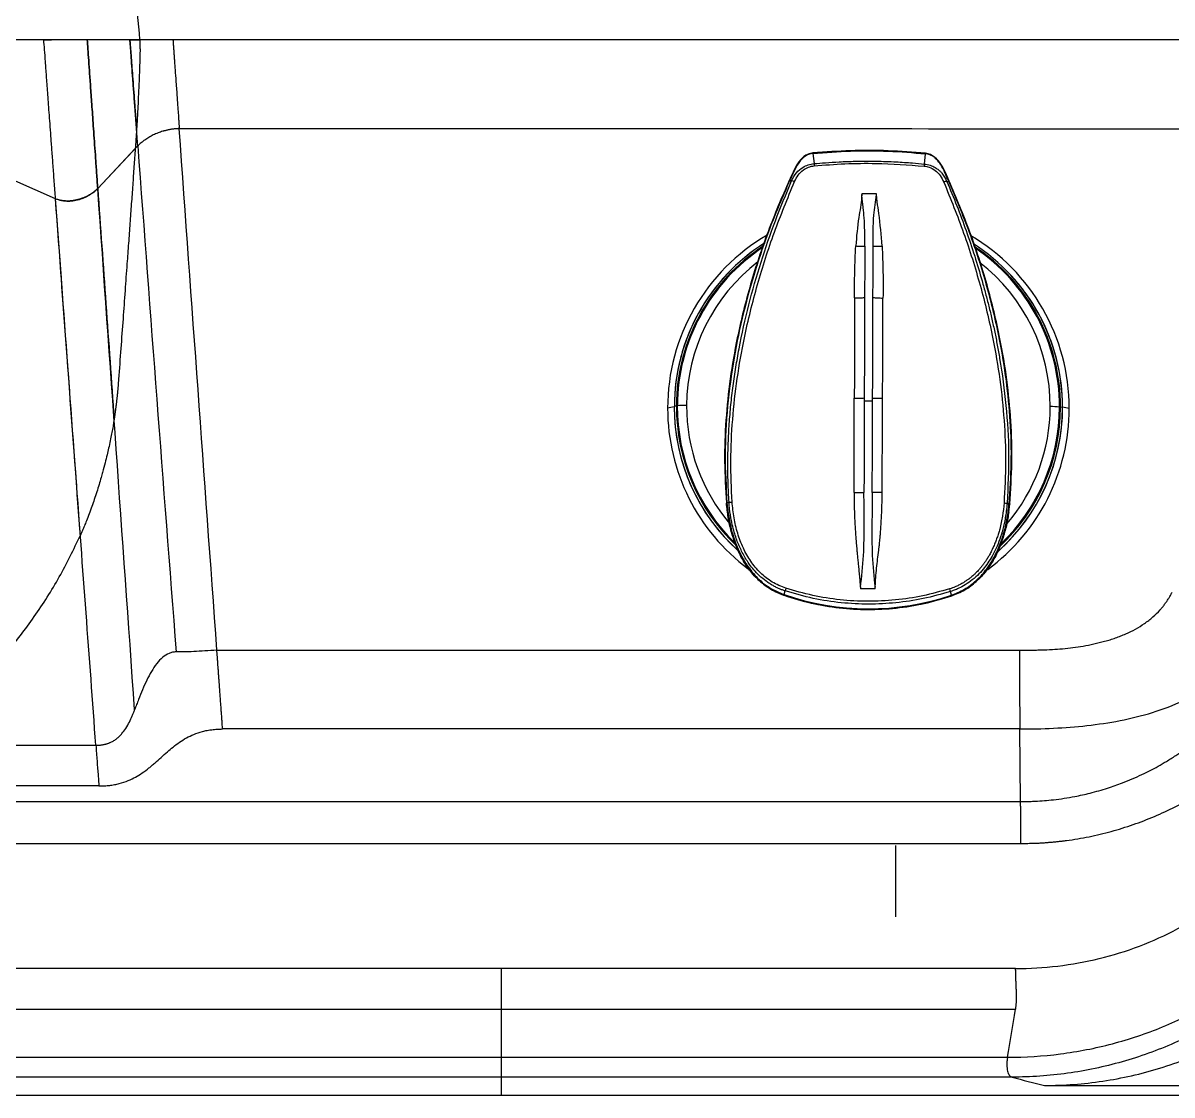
# Model space of a CAD drawing. Extents: x 526 to 610, y 679 to 808.
# Drawn here: x 563.28 to 575.05, y 696.88 to 707.86 of the extents above; entities that cross this region are included whole.
import ezdxf

# ---------------------------------------------------------------- set-up
doc = ezdxf.new("R2010")
doc.units = 0
doc.header["$MEASUREMENT"] = 0
doc.layers.add('1', color=4, linetype='Continuous')
doc.layers.add('DIM', color=3, linetype='Continuous')

# ---------------------------------------------------------------- blocks, each defined once
blk = doc.blocks.new('DV')
at = {"layer": '1', "linetype": 'Continuous', "lineweight": 25}
for p, q in [((166.316, 80.049), (166.327, 79.944)), ((167.458, 79.94), (167.469, 80.045)), ((166.08, 79.77), (166.077, 79.77)), ((166.096, 79.768), (166.08, 79.77)), ((167.687, 79.763), (167.704, 79.764)), ((167.704, 79.764), (167.706, 79.765)), ((164.895, 77.452), (164.827, 77.439)), ((164.917, 77.462), (164.895, 77.458)), ((164.925, 77.463), (164.926, 77.463)), ((168.842, 77.45), (168.843, 77.45)), ((168.873, 77.446), (168.851, 77.45)), ((168.873, 77.452), (168.941, 77.439)), ((165.429, 76.467), (165.44, 76.382)), ((165.429, 76.467), (165.429, 76.466)), ((165.429, 76.466), (165.429, 76.466)), ((165.438, 76.47), (165.435, 76.469)), ((165.456, 76.477), (165.438, 76.47)), ((165.438, 76.382), (165.439, 76.381)), ((168.323, 76.46), (168.305, 76.467)), ((168.321, 76.377), (168.332, 76.457)), ((168.323, 76.46), (168.326, 76.459)), ((168.332, 76.456), (168.332, 76.456)), ((168.323, 76.376), (168.323, 76.377)), ((166.021, 75.529), (166.032, 75.567)), ((166.952, 75.59), (166.803, 75.59)), ((167.734, 75.523), (167.723, 75.561)), ((166.019, 75.522), (166.019, 75.521)), ((167.736, 75.516), (167.736, 75.515))]:
    blk.add_line(p, q, dxfattribs=at)
for centre, radius, start, end in [((166.831, 79.965), 0.505, 182.4763, 184.8952), ((166.95, 79.965), 0.509, 354.7119, 357.1113), ((166.093, 79.693), 0.0749, 62.9641, 87.7604), ((167.69, 79.688), 0.0749, 91.8444, 116.6436), ((166.881, 77.438), 2.054, 120.2369, 179.9842), ((166.881, 77.452), 1.985, 122.2296, 179.9864), ((166.881, 77.452), 1.985, 122.2143, 179.8051), ((166.881, 77.456), 1.964, 123.0293, 179.8054), ((166.881, 77.456), 1.956, 123.3355, 179.792), ((166.887, 77.438), 2.054, 0.0147, 59.4202), ((166.887, 77.452), 1.985, 0.0135, 57.32), ((166.887, 77.452), 1.985, 359.8322, 57.3081), ((166.887, 77.456), 1.964, 359.832, 56.6617), ((166.881, 77.456), 1.954, 123.3899, 179.792), ((166.887, 77.456), 1.956, 359.8183, 56.325), ((166.887, 77.456), 1.954, 359.8183, 56.2654), ((166.881, 77.46), 1.859, 127.3862, 179.7952), ((166.887, 77.46), 1.859, 359.8174, 52.3351), ((166.88, 77.452), 1.985, 179.8272, 228.1698), ((166.88, 77.452), 1.985, 180.0085, 228.1965), ((166.88, 77.456), 1.963, 179.8268, 226.5217), ((166.88, 77.456), 1.955, 179.813, 225.6786), ((165.002, 76.686), 0.781, 88.6136, 95.5978), ((166.88, 77.457), 1.954, 179.813, 225.5748), ((166.88, 77.461), 1.859, 179.8113, 220.2997), ((166.888, 77.452), 1.985, 311.8154, 359.9915), ((166.888, 77.452), 1.985, 311.7948, 359.8103), ((166.888, 77.456), 1.964, 312.9802, 359.8106), ((166.888, 77.457), 1.954, 313.6278, 359.7972), ((166.888, 77.456), 1.955, 313.7279, 359.7972), ((166.888, 77.461), 1.859, 319.6043, 359.7996), ((168.76, 76.673), 0.782, 84.0165, 90.9963), ((166.88, 77.439), 2.053, 180.0117, 233.2396), ((166.888, 77.439), 2.053, 306.4048, 359.9882), ((165.465, 76.753), 0.276, 268.2188, 274.7708), ((168.298, 76.744), 0.277, 264.8422, 271.3928), ((166.371, 75.486), 0.349, 161.9807, 166.6446), ((167.381, 75.482), 0.352, 12.9954, 17.6299), ((166.886, 78.036), 2.652, 250.9584, 288.6531)]:
    blk.add_arc(centre, radius, start, end, dxfattribs=at)
for points, knots in [([(166.316, 80.054), (166.299, 80.051), (166.265, 80.044), (166.208, 80.009), (166.155, 79.945), (166.111, 79.858), (166.085, 79.8), (166.072, 79.771)], [0, 0, 0, 0, 0.1296931, 0.2583196, 0.5098568, 0.7564497, 1, 1, 1, 1]), ([(166.316, 80.049), (166.301, 80.047), (166.269, 80.041), (166.228, 80.016), (166.192, 79.982), (166.16, 79.94), (166.132, 79.889), (166.105, 79.831), (166.087, 79.792), (166.077, 79.77)], [0, 0, 0, 0, 0.121666, 0.249536, 0.36718, 0.49951, 0.661947, 0.814942, 1, 1, 1, 1]), ([(167.47, 80.05), (167.342, 80.06), (167.086, 80.081), (166.7, 80.082), (166.444, 80.063), (166.316, 80.054)], [0, 0, 0, 0, 0.333334, 0.666666, 1, 1, 1, 1]), ([(166.316, 80.049), (166.444, 80.059), (166.7, 80.078), (167.086, 80.077), (167.341, 80.056), (167.469, 80.045)], [0, 0, 0, 0, 0.333567, 0.666433, 1, 1, 1, 1]), ([(166.316, 80.048), (166.316, 80.05), (166.316, 80.052), (166.316, 80.054), (166.316, 80.054), (166.316, 80.054)], [0, 0, 0, 0, 0.592341, 0.841526, 1, 1, 1, 1]), ([(167.469, 80.044), (167.469, 80.046), (167.47, 80.048), (167.47, 80.05), (167.47, 80.05), (167.47, 80.05)], [0, 0, 0, 0, 0.592225, 0.841483, 1, 1, 1, 1]), ([(167.706, 79.765), (167.697, 79.786), (167.679, 79.826), (167.652, 79.884), (167.624, 79.935), (167.593, 79.978), (167.563, 80.006), (167.537, 80.023), (167.508, 80.038), (167.485, 80.043), (167.469, 80.045)], [0, 0, 0, 0, 0.185139, 0.337997, 0.500348, 0.632707, 0.750256, 0.815704, 0.878396, 1, 1, 1, 1]), ([(167.712, 79.766), (167.699, 79.795), (167.673, 79.853), (167.63, 79.94), (167.577, 80.004), (167.52, 80.04), (167.487, 80.047), (167.47, 80.05)], [0, 0, 0, 0, 0.243547, 0.490143, 0.741681, 0.870306, 1, 1, 1, 1]), ([(166.096, 79.768), (166.111, 79.797), (166.139, 79.851), (166.203, 79.905), (166.266, 79.934), (166.306, 79.94), (166.327, 79.944)], [0, 0, 0, 0, 0.322452, 0.598474, 0.799022, 1, 1, 1, 1]), ([(166.127, 79.76), (166.139, 79.783), (166.161, 79.828), (166.211, 79.879), (166.269, 79.912), (166.308, 79.919), (166.328, 79.922)], [0, 0, 0, 0, 0.2817241, 0.5601293, 0.7795269, 1, 1, 1, 1]), ([(166.327, 79.944), (166.366, 79.947), (166.451, 79.955), (166.592, 79.964), (166.765, 79.97), (166.96, 79.971), (167.155, 79.964), (167.321, 79.953), (167.417, 79.944), (167.458, 79.94)], [0, 0, 0, 0, 0.103409, 0.228154, 0.374248, 0.560711, 0.743958, 0.890377, 1, 1, 1, 1]), ([(166.328, 79.922), (166.433, 79.93), (166.643, 79.946), (167.021, 79.951), (167.291, 79.931), (167.456, 79.919)], [0, 0, 0, 0, 0.280023, 0.560051, 1, 1, 1, 1]), ([(167.456, 79.919), (167.473, 79.916), (167.513, 79.909), (167.571, 79.876), (167.622, 79.823), (167.645, 79.778), (167.656, 79.755)], [0, 0, 0, 0, 0.1897963, 0.4446309, 0.7136823, 1, 1, 1, 1]), ([(167.458, 79.94), (167.477, 79.937), (167.516, 79.93), (167.564, 79.908), (167.6, 79.883), (167.622, 79.863), (167.655, 79.827), (167.672, 79.792), (167.687, 79.763)], [0, 0, 0, 0, 0.191711, 0.382754, 0.51862, 0.620987, 0.67746, 1, 1, 1, 1]), ([(166.072, 79.771), (165.997, 79.598), (165.848, 79.25), (165.671, 78.711), (165.545, 78.207), (165.464, 77.741), (165.42, 77.318), (165.404, 76.892), (165.421, 76.609), (165.429, 76.467)], [0, 0, 0, 0, 0.1666097, 0.3332423, 0.4998927, 0.624886, 0.7499141, 0.8749494, 1, 1, 1, 1]), ([(166.077, 79.77), (166.014, 79.624), (165.887, 79.332), (165.73, 78.881), (165.6, 78.421), (165.501, 77.947), (165.436, 77.46), (165.407, 76.964), (165.426, 76.634), (165.435, 76.469)], [0, 0, 0, 0, 0.140207, 0.280852, 0.42152, 0.561898, 0.708441, 0.854417, 1, 1, 1, 1]), ([(165.456, 76.477), (165.452, 76.544), (165.445, 76.679), (165.443, 76.88), (165.447, 77.08), (165.458, 77.278), (165.474, 77.473), (165.497, 77.667), (165.525, 77.858), (165.574, 78.136), (165.654, 78.497), (165.78, 78.935), (165.926, 79.359), (166.04, 79.632), (166.096, 79.768)], [0, 0, 0, 0, 0.0598715, 0.1191931, 0.1780014, 0.2363253, 0.2941862, 0.3515996, 0.4085752, 0.465118, 0.6011645, 0.7357735, 0.8687888, 1, 1, 1, 1]), ([(165.488, 76.478), (165.481, 76.618), (165.469, 76.9), (165.489, 77.323), (165.536, 77.744), (165.618, 78.207), (165.742, 78.708), (165.914, 79.244), (166.056, 79.588), (166.127, 79.76)], [0, 0, 0, 0, 0.124941, 0.249901, 0.374879, 0.499878, 0.666555, 0.833265, 1, 1, 1, 1]), ([(166.091, 79.764), (166.091, 79.764), (166.089, 79.765), (166.085, 79.767), (166.079, 79.769), (166.074, 79.771), (166.072, 79.771), (166.072, 79.771), (166.072, 79.771)], [0, 0, 0, 0, 0.0543809, 0.1480036, 0.4794721, 0.8239281, 0.9315517, 1, 1, 1, 1]), ([(167.656, 79.755), (167.726, 79.582), (167.866, 79.237), (168.034, 78.7), (168.155, 78.198), (168.234, 77.735), (168.277, 77.314), (168.295, 76.89), (168.281, 76.609), (168.273, 76.468)], [0, 0, 0, 0, 0.16674, 0.333451, 0.500131, 0.625133, 0.750114, 0.87507, 1, 1, 1, 1]), ([(167.687, 79.763), (167.722, 79.68), (167.791, 79.513), (167.886, 79.258), (167.973, 79.001), (168.037, 78.785), (168.084, 78.613), (168.118, 78.483), (168.149, 78.351), (168.178, 78.219), (168.204, 78.085), (168.249, 77.835), (168.298, 77.465), (168.329, 76.969), (168.313, 76.636), (168.305, 76.467)], [0, 0, 0, 0, 0.080377, 0.161273, 0.242636, 0.321508, 0.361032, 0.400751, 0.440661, 0.480759, 0.521043, 0.561511, 0.704797, 0.850853, 1, 1, 1, 1]), ([(167.692, 79.759), (167.692, 79.759), (167.694, 79.76), (167.698, 79.761), (167.704, 79.764), (167.709, 79.765), (167.711, 79.766), (167.712, 79.766), (167.712, 79.766)], [0, 0, 0, 0, 0.054378, 0.147995, 0.479459, 0.823924, 0.93155, 1, 1, 1, 1]), ([(168.326, 76.459), (168.335, 76.598), (168.354, 76.879), (168.341, 77.301), (168.301, 77.724), (168.224, 78.191), (168.101, 78.698), (167.928, 79.241), (167.78, 79.59), (167.706, 79.765)], [0, 0, 0, 0, 0.122832, 0.248396, 0.371902, 0.49825, 0.66532, 0.832791, 1, 1, 1, 1]), ([(168.332, 76.457), (168.341, 76.599), (168.36, 76.882), (168.347, 77.308), (168.306, 77.731), (168.228, 78.198), (168.105, 78.703), (167.932, 79.244), (167.785, 79.592), (167.712, 79.766)], [0, 0, 0, 0, 0.12505, 0.250086, 0.375115, 0.500104, 0.666758, 0.833391, 1, 1, 1, 1]), ([(166.815, 79.627), (166.815, 79.627), (166.815, 79.624), (166.815, 79.614), (166.811, 79.536), (166.776, 79.365), (166.762, 79.199), (166.754, 79.101)], [0, 0, 0, 0, 0.001608, 0.01565, 0.055891, 0.446078, 1, 1, 1, 1]), ([(166.817, 79.634), (166.817, 79.633), (166.817, 79.631), (166.816, 79.628), (166.815, 79.627)], [0, 0, 0, 0, 0.486281, 1, 1, 1, 1]), ([(166.847, 79.1), (166.847, 79.153), (166.847, 79.249), (166.842, 79.38), (166.833, 79.477), (166.824, 79.545), (166.819, 79.587), (166.817, 79.612), (166.816, 79.623), (166.816, 79.626), (166.815, 79.627), (166.815, 79.627), (166.815, 79.627), (166.815, 79.627), (166.815, 79.627)], [0, 0, 0, 0, 0.29921, 0.548793, 0.745255, 0.856192, 0.935511, 0.983296, 0.995489, 0.998696, 0.999583, 0.999849, 0.999939, 1, 1, 1, 1]), ([(166.966, 79.634), (166.941, 79.634), (166.891, 79.634), (166.842, 79.634), (166.817, 79.634)], [0, 0, 0, 0, 0.5000003, 1, 1, 1, 1]), ([(166.932, 79.1), (166.932, 79.205), (166.931, 79.382), (166.956, 79.557), (166.966, 79.626)], [0, 0, 0, 0, 0.6006265, 1, 1, 1, 1]), ([(166.966, 79.626), (166.966, 79.628), (166.966, 79.63), (166.966, 79.633), (166.966, 79.634)], [0, 0, 0, 0, 0.5, 1, 1, 1, 1]), ([(167.025, 79.1), (167.015, 79.212), (167.002, 79.363), (166.977, 79.531), (166.97, 79.591), (166.968, 79.613), (166.967, 79.619), (166.967, 79.623), (166.966, 79.626), (166.966, 79.626)], [0, 0, 0, 0, 0.632717, 0.860019, 0.958232, 0.975916, 0.985986, 0.994959, 1, 1, 1, 1]), ([(166.742, 78.568), (166.742, 78.657), (166.742, 78.835), (166.75, 79.012), (166.754, 79.101)], [0, 0, 0, 0, 0.500184, 1, 1, 1, 1]), ([(166.754, 79.101), (166.771, 79.1), (166.805, 79.098), (166.833, 79.099), (166.847, 79.1)], [0, 0, 0, 0, 0.500027, 1, 1, 1, 1]), ([(166.847, 79.1), (166.846, 78.996), (166.846, 78.821), (166.845, 78.644), (166.845, 78.573)], [0, 0, 0, 0, 0.594026, 1, 1, 1, 1]), ([(166.93, 78.572), (166.931, 78.644), (166.931, 78.821), (166.932, 78.996), (166.932, 79.1)], [0, 0, 0, 0, 0.407814, 1, 1, 1, 1]), ([(166.932, 79.1), (166.946, 79.099), (166.974, 79.098), (167.008, 79.099), (167.025, 79.1)], [0, 0, 0, 0, 0.499972, 1, 1, 1, 1]), ([(167.025, 79.1), (167.028, 79.012), (167.035, 78.834), (167.034, 78.656), (167.033, 78.567)], [0, 0, 0, 0, 0.499816, 1, 1, 1, 1]), ([(166.742, 78.568), (166.742, 78.398), (166.741, 78.057), (166.74, 77.714), (166.739, 77.542)], [0, 0, 0, 0, 0.499872, 1, 1, 1, 1]), ([(166.742, 78.568), (166.752, 78.568), (166.771, 78.568), (166.798, 78.569), (166.824, 78.571), (166.838, 78.572), (166.845, 78.573)], [0, 0, 0, 0, 0.247844, 0.500004, 0.752163, 1, 1, 1, 1]), ([(166.845, 78.573), (166.844, 78.402), (166.843, 78.059), (166.842, 77.716), (166.841, 77.544)], [0, 0, 0, 0, 0.499962, 1, 1, 1, 1]), ([(166.927, 77.543), (166.928, 77.715), (166.929, 78.059), (166.93, 78.401), (166.93, 78.572)], [0, 0, 0, 0, 0.500038, 1, 1, 1, 1]), ([(166.93, 78.572), (166.938, 78.572), (166.952, 78.57), (166.977, 78.569), (167.004, 78.568), (167.023, 78.567), (167.033, 78.567)], [0, 0, 0, 0, 0.24784, 0.500001, 0.75216, 1, 1, 1, 1]), ([(167.029, 77.541), (167.03, 77.713), (167.031, 78.056), (167.032, 78.397), (167.033, 78.567)], [0, 0, 0, 0, 0.500128, 1, 1, 1, 1]), ([(166.737, 76.576), (166.737, 76.657), (166.737, 76.818), (166.738, 77.059), (166.739, 77.301), (166.739, 77.462), (166.739, 77.542)], [0, 0, 0, 0, 0.250062, 0.50009, 0.750073, 1, 1, 1, 1]), ([(166.739, 77.542), (166.749, 77.542), (166.767, 77.542), (166.795, 77.543), (166.82, 77.543), (166.834, 77.543), (166.841, 77.544)], [0, 0, 0, 0, 0.247841, 0.499996, 0.752155, 1, 1, 1, 1]), ([(166.841, 77.51), (166.841, 77.354), (166.84, 77.042), (166.839, 76.73), (166.838, 76.574)], [0, 0, 0, 0, 0.500057, 1, 1, 1, 1]), ([(166.841, 77.544), (166.841, 77.538), (166.841, 77.527), (166.841, 77.516), (166.841, 77.51)], [0, 0, 0, 0, 0.499999, 1, 1, 1, 1]), ([(166.927, 77.51), (166.921, 77.51), (166.908, 77.511), (166.884, 77.511), (166.86, 77.511), (166.847, 77.511), (166.841, 77.51)], [0, 0, 0, 0, 0.2502413, 0.4999946, 0.749751, 1, 1, 1, 1]), ([(166.923, 76.574), (166.924, 76.703), (166.924, 77.015), (166.926, 77.327), (166.927, 77.51)], [0, 0, 0, 0, 0.413101, 1, 1, 1, 1]), ([(166.927, 77.51), (166.927, 77.517), (166.927, 77.528), (166.927, 77.539), (166.927, 77.543)], [0, 0, 0, 0, 0.591867, 1, 1, 1, 1]), ([(166.927, 77.543), (166.934, 77.543), (166.948, 77.543), (166.974, 77.542), (167.001, 77.542), (167.02, 77.541), (167.029, 77.541)], [0, 0, 0, 0, 0.247848, 0.500009, 0.752163, 1, 1, 1, 1]), ([(167.025, 76.576), (167.025, 76.736), (167.027, 77.058), (167.028, 77.38), (167.029, 77.541)], [0, 0, 0, 0, 0.499987, 1, 1, 1, 1]), ([(166.737, 76.576), (166.737, 76.538), (166.738, 76.447), (166.741, 76.341), (166.745, 76.256), (166.748, 76.205), (166.752, 76.152), (166.756, 76.095), (166.761, 76.036), (166.766, 75.98), (166.771, 75.926), (166.776, 75.876), (166.782, 75.822), (166.787, 75.764), (166.793, 75.708), (166.797, 75.664), (166.799, 75.637), (166.8, 75.622), (166.801, 75.612), (166.803, 75.606), (166.803, 75.604)], [0, 0, 0, 0, 0.117491, 0.278071, 0.327172, 0.379197, 0.434167, 0.492133, 0.553178, 0.617395, 0.666399, 0.71845, 0.773533, 0.831571, 0.898213, 0.948337, 0.969624, 0.982103, 0.993555, 1, 1, 1, 1]), ([(166.737, 76.576), (166.746, 76.576), (166.765, 76.576), (166.792, 76.576), (166.817, 76.575), (166.831, 76.575), (166.838, 76.574)], [0, 0, 0, 0, 0.247871, 0.499983, 0.752103, 1, 1, 1, 1]), ([(166.803, 75.604), (166.815, 75.713), (166.839, 75.929), (166.84, 76.252), (166.839, 76.467), (166.838, 76.574)], [0, 0, 0, 0, 0.3382385, 0.6703769, 1, 1, 1, 1]), ([(166.923, 76.574), (166.922, 76.467), (166.92, 76.252), (166.918, 75.929), (166.941, 75.713), (166.952, 75.604)], [0, 0, 0, 0, 0.3296087, 0.6617293, 1, 1, 1, 1]), ([(167.025, 76.576), (167.015, 76.576), (166.997, 76.576), (166.97, 76.575), (166.944, 76.575), (166.93, 76.575), (166.923, 76.574)], [0, 0, 0, 0, 0.247915, 0.499992, 0.752096, 1, 1, 1, 1]), ([(166.952, 75.604), (166.952, 75.604), (166.952, 75.605), (166.952, 75.605), (166.953, 75.607), (166.954, 75.611), (166.954, 75.62), (166.956, 75.651), (166.959, 75.712), (166.967, 75.798), (166.978, 75.892), (166.987, 75.963), (166.993, 76.008), (166.995, 76.024), (166.996, 76.031), (166.996, 76.034), (166.996, 76.036), (166.996, 76.037), (166.997, 76.043), (166.999, 76.064), (167.002, 76.096), (167.006, 76.138), (167.009, 76.182), (167.013, 76.233), (167.018, 76.321), (167.023, 76.436), (167.024, 76.532), (167.025, 76.576)], [0, 0, 0, 0, 0.000307, 0.000689, 0.002359, 0.00487, 0.015779, 0.029763, 0.09972, 0.203574, 0.296344, 0.391473, 0.424042, 0.436567, 0.441729, 0.445635, 0.445762, 0.446903, 0.450191, 0.462825, 0.512269, 0.54904, 0.593832, 0.646659, 0.707558, 0.864827, 1, 1, 1, 1]), ([(165.451, 76.47), (165.45, 76.47), (165.448, 76.47), (165.444, 76.47), (165.44, 76.469), (165.436, 76.469), (165.432, 76.468), (165.429, 76.467), (165.429, 76.467), (165.429, 76.467)], [0, 0, 0, 0, 0.062721, 0.178453, 0.3589, 0.571342, 0.774817, 0.916592, 1, 1, 1, 1]), ([(166.019, 75.521), (165.973, 75.54), (165.882, 75.578), (165.764, 75.668), (165.664, 75.777), (165.584, 75.902), (165.523, 76.036), (165.477, 76.176), (165.445, 76.32), (165.435, 76.417), (165.429, 76.466)], [0, 0, 0, 0, 0.125044, 0.250094, 0.375146, 0.50018, 0.625173, 0.75013, 0.875068, 1, 1, 1, 1]), ([(165.435, 76.469), (165.444, 76.397), (165.461, 76.252), (165.524, 76.042), (165.614, 75.858), (165.73, 75.71), (165.862, 75.597), (165.968, 75.552), (166.021, 75.529)], [0, 0, 0, 0, 0.186823, 0.373594, 0.560241, 0.706896, 0.853471, 1, 1, 1, 1]), ([(165.44, 76.382), (165.442, 76.362), (165.45, 76.293), (165.477, 76.178), (165.522, 76.038), (165.584, 75.904), (165.663, 75.779), (165.763, 75.67), (165.882, 75.579), (165.973, 75.541), (166.019, 75.522)], [0, 0, 0, 0, 0.055894, 0.190238, 0.324714, 0.459388, 0.594285, 0.729391, 0.864652, 1, 1, 1, 1]), ([(166.032, 75.567), (166.022, 75.57), (166.002, 75.577), (165.971, 75.589), (165.939, 75.604), (165.906, 75.621), (165.872, 75.642), (165.823, 75.675), (165.768, 75.721), (165.712, 75.78), (165.669, 75.833), (165.635, 75.883), (165.606, 75.933), (165.578, 75.987), (165.552, 76.045), (165.529, 76.106), (165.508, 76.172), (165.487, 76.253), (165.467, 76.355), (165.46, 76.433), (165.456, 76.477)], [0, 0, 0, 0, 0.026734, 0.05551, 0.086329, 0.119188, 0.154085, 0.191024, 0.273369, 0.344173, 0.403429, 0.451129, 0.502395, 0.555558, 0.610627, 0.667594, 0.726459, 0.794343, 0.885537, 1, 1, 1, 1]), ([(166.039, 75.594), (165.991, 75.613), (165.896, 75.652), (165.774, 75.75), (165.675, 75.869), (165.598, 76.007), (165.542, 76.157), (165.504, 76.316), (165.493, 76.424), (165.488, 76.478)], [0, 0, 0, 0, 0.139308, 0.278769, 0.4184847, 0.5585135, 0.7054911, 0.8526923, 1, 1, 1, 1]), ([(168.273, 76.468), (168.269, 76.424), (168.26, 76.333), (168.237, 76.229), (168.216, 76.155), (168.201, 76.111), (168.185, 76.066), (168.167, 76.023), (168.146, 75.979), (168.129, 75.946), (168.112, 75.917), (168.097, 75.892), (168.078, 75.865), (168.061, 75.84), (168.042, 75.816), (168.024, 75.794), (168.007, 75.775), (167.989, 75.756), (167.97, 75.738), (167.952, 75.721), (167.934, 75.706), (167.92, 75.695), (167.908, 75.686), (167.895, 75.677), (167.871, 75.661), (167.846, 75.645), (167.824, 75.633), (167.801, 75.622), (167.766, 75.606), (167.735, 75.595), (167.716, 75.588)], [0, 0, 0, 0, 0.121738, 0.246175, 0.288264, 0.330644, 0.373316, 0.416275, 0.459522, 0.503054, 0.517225, 0.55208, 0.581869, 0.606444, 0.633517, 0.665247, 0.681873, 0.705344, 0.735653, 0.751528, 0.772695, 0.799151, 0.8006, 0.812958, 0.843012, 0.878142, 0.893465, 0.910822, 0.946336, 1, 1, 1, 1]), ([(168.305, 76.467), (168.302, 76.439), (168.298, 76.388), (168.287, 76.318), (168.275, 76.257), (168.257, 76.184), (168.231, 76.098), (168.194, 76.006), (168.141, 75.902), (168.077, 75.807), (168, 75.724), (167.932, 75.666), (167.863, 75.621), (167.802, 75.59), (167.757, 75.572), (167.733, 75.564), (167.723, 75.561)], [0, 0, 0, 0, 0.0749857, 0.1343119, 0.1848064, 0.2384733, 0.3318372, 0.4187584, 0.4992174, 0.6392472, 0.7158639, 0.7968303, 0.872882, 0.9321002, 0.9744779, 1, 1, 1, 1]), ([(167.734, 75.523), (167.779, 75.542), (167.87, 75.579), (167.988, 75.668), (168.088, 75.776), (168.168, 75.899), (168.23, 76.032), (168.276, 76.171), (168.309, 76.314), (168.32, 76.411), (168.326, 76.459)], [0, 0, 0, 0, 0.1248922, 0.2498073, 0.3747592, 0.4997555, 0.624788, 0.7498468, 0.8749209, 1, 1, 1, 1]), ([(168.31, 76.461), (168.311, 76.461), (168.313, 76.461), (168.317, 76.46), (168.324, 76.459), (168.329, 76.458), (168.332, 76.458), (168.332, 76.457), (168.332, 76.457)], [0, 0, 0, 0, 0.05438, 0.147997, 0.479463, 0.823926, 0.931552, 1, 1, 1, 1]), ([(167.736, 75.516), (167.782, 75.535), (167.874, 75.572), (167.992, 75.662), (168.093, 75.771), (168.174, 75.895), (168.236, 76.029), (168.282, 76.168), (168.31, 76.285), (168.318, 76.356), (168.321, 76.377)], [0, 0, 0, 0, 0.134749, 0.269409, 0.403914, 0.538211, 0.672286, 0.806163, 0.939908, 1, 1, 1, 1]), ([(168.321, 76.376), (168.318, 76.354), (168.31, 76.284), (168.281, 76.167), (168.236, 76.027), (168.173, 75.893), (168.092, 75.769), (167.992, 75.661), (167.873, 75.571), (167.782, 75.534), (167.736, 75.515)], [0, 0, 0, 0, 0.0605299, 0.1946718, 0.3288424, 0.4630469, 0.5972718, 0.7315059, 0.8657441, 1, 1, 1, 1]), ([(167.723, 75.561), (167.631, 75.535), (167.448, 75.483), (167.167, 75.442), (166.886, 75.427), (166.603, 75.442), (166.315, 75.485), (166.127, 75.539), (166.032, 75.567)], [0, 0, 0, 0, 0.16769, 0.332135, 0.49348, 0.658077, 0.826864, 1, 1, 1, 1]), ([(167.716, 75.588), (167.625, 75.563), (167.443, 75.511), (167.161, 75.47), (166.877, 75.456), (166.593, 75.472), (166.312, 75.515), (166.13, 75.568), (166.039, 75.594)], [0, 0, 0, 0, 0.166664, 0.333326, 0.499994, 0.666671, 0.833344, 1, 1, 1, 1]), ([(166.803, 75.604), (166.803, 75.602), (166.803, 75.597), (166.803, 75.593), (166.803, 75.59)], [0, 0, 0, 0, 0.5, 1, 1, 1, 1]), ([(166.952, 75.59), (166.952, 75.592), (166.952, 75.597), (166.952, 75.602), (166.952, 75.604)], [0, 0, 0, 0, 0.5, 1, 1, 1, 1]), ([(167.946, 75.634), (167.945, 75.633), (167.942, 75.63), (167.939, 75.628), (167.936, 75.626)], [0, 0, 0, 0, 0.352296, 1, 1, 1, 1]), ([(166.019, 75.522), (166.111, 75.493), (166.297, 75.436), (166.585, 75.389), (166.877, 75.371), (167.168, 75.387), (167.457, 75.432), (167.643, 75.488), (167.736, 75.516)], [0, 0, 0, 0, 0.166667, 0.333333, 0.5, 0.666668, 0.833333, 1, 1, 1, 1]), ([(167.736, 75.515), (167.643, 75.487), (167.457, 75.431), (167.168, 75.386), (166.877, 75.37), (166.586, 75.388), (166.297, 75.435), (166.111, 75.492), (166.019, 75.521)], [0, 0, 0, 0, 0.16667, 0.33333, 0.499991, 0.666649, 0.83332, 1, 1, 1, 1])]:
    blk.add_open_spline(points, degree=3, knots=knots, dxfattribs=at)
blk = doc.blocks.new('JETSETTER LX')
at = {"layer": '1', "color": 3, "linetype": 'Continuous', "lineweight": 25}
for p, q in [((37.371, 10.811), (37.035, 10.81)), ((37.795, 10.811), (37.45, 10.811)), ((37.815, 10.811), (37.795, 10.811)), ((37.815, 10.811), (37.795, 10.811)), ((38.252, 10.811), (37.815, 10.811)), ((38.252, 10.811), (38.352, 10.811)), ((37.923, 9.287), (38.333, 9.722)), ((38.308, 9.695), (37.923, 9.287)), ((37.491, 9.182), (36.788, 9.492)), ((37.491, 9.182), (36.788, 9.492)), ((39.144, 4.557), (47.363, 4.557)), ((47.368, 3.75), (39.202, 3.75)), ((47.376, 3.007), (47.368, 3.75)), ((12.609, 3.583), (37.874, 3.583)), ((37.874, 3.583), (37.904, 3.583)), ((37.935, 3.166), (12.578, 3.166)), ((5.071, 3.007), (47.376, 3.007)), ((5.071, 2.577), (47.378, 2.577)), ((46.097, 1.825), (46.097, 2.557)), ((42.059, 1.296), (4.836, 1.296)), ((47.325, 1.296), (42.059, 1.296)), ((4.327, 0.878), (42.059, 0.878)), ((42.059, 0.878), (47.325, 0.878)), ((3.694, 0.387), (42.059, 0.387)), ((42.059, 0.387), (47.242, 0.387)), ((42.059, 0.184), (3.417, 0.184)), ((47.288, 0.184), (42.059, 0.184)), ((47.621, 0.098), (68.345, 0.098))]:
    blk.add_line(p, q, dxfattribs=at)
at = {"layer": '1', "color": 4, "linetype": 'Continuous', "lineweight": 25}
for p, q in [((3, 0), (42.059, 0)), ((42.059, 0), (81.118, 0))]:
    blk.add_line(p, q, dxfattribs=at)
at = {"layer": '1', "color": 3, "linetype": 'Continuous', "lineweight": 25, "flags": 128}
for points in [[(37.371, 10.811), (37.41, 10.811), (37.45, 10.811)], [(37.45, 10.811), (37.41, 10.811), (37.371, 10.811)], [(37.795, 10.811), (37.622, 10.811), (37.45, 10.811)], [(38.252, 10.811), (38.034, 10.811), (37.815, 10.811)], [(38.693, 10.811), (38.473, 10.811), (38.252, 10.811)]]:
    blk.add_lwpolyline(points, dxfattribs=at)
at = {"layer": '1', "color": 3, "linetype": 'Continuous', "lineweight": 25}
for points, knots in [([(37.936, 15.035), (37.94, 14.997), (37.948, 14.921), (37.96, 14.807), (37.972, 14.693), (37.984, 14.58), (37.995, 14.468), (38.007, 14.356), (38.018, 14.244), (38.03, 14.133), (38.041, 14.023), (38.052, 13.913), (38.063, 13.804), (38.074, 13.695), (38.085, 13.587), (38.095, 13.48), (38.106, 13.374), (38.116, 13.268), (38.127, 13.163), (38.137, 13.058), (38.161, 12.808), (38.199, 12.418), (38.251, 11.878), (38.302, 11.345), (38.336, 10.986), (38.352, 10.811)], [0, 0, 0, 0, 0.028142, 0.056086, 0.08383, 0.111375, 0.138719, 0.16586, 0.192799, 0.219535, 0.246066, 0.272392, 0.298513, 0.324427, 0.350134, 0.375633, 0.400924, 0.426007, 0.45088, 0.475543, 0.499996, 0.627798, 0.749998, 0.8782, 1, 1, 1, 1]), ([(37.371, 10.811), (37.315, 10.811), (37.259, 10.811), (37.147, 10.81), (37.091, 10.81), (37.035, 10.81)], [0, 0, 0, 0, 0.5, 0.5, 1, 1, 1, 1]), ([(37.491, 9.182), (37.486, 9.24), (37.482, 9.298), (37.474, 9.413), (37.466, 9.524), (37.454, 9.68), (37.444, 9.822), (37.434, 9.951), (37.429, 10.028), (37.42, 10.14), (37.415, 10.207), (37.406, 10.331), (37.398, 10.444), (37.387, 10.588), (37.379, 10.71), (37.373, 10.779), (37.371, 10.811)], [0, 0, 0, 0, 0.0625, 0.0625, 0.125, 0.1875, 0.25, 0.3125, 0.375, 0.375, 0.5, 0.5, 0.625, 0.75, 0.875, 1, 1, 1, 1]), ([(37.491, 9.182), (37.486, 9.24), (37.482, 9.298), (37.474, 9.413), (37.466, 9.524), (37.454, 9.68), (37.444, 9.822), (37.434, 9.951), (37.429, 10.028), (37.42, 10.14), (37.415, 10.207), (37.406, 10.331), (37.398, 10.444), (37.387, 10.588), (37.379, 10.71), (37.373, 10.779), (37.371, 10.811)], [0, 0, 0, 0, 0.0625, 0.0625, 0.125, 0.1875, 0.25, 0.3125, 0.375, 0.375, 0.5, 0.5, 0.625, 0.75, 0.875, 1, 1, 1, 1]), ([(37.815, 10.811), (37.817, 10.782), (37.822, 10.718), (37.83, 10.601), (37.84, 10.462), (37.848, 10.352), (37.856, 10.232), (37.861, 10.168), (37.871, 10.027), (37.876, 9.95), (37.885, 9.824), (37.891, 9.737), (37.901, 9.595), (37.912, 9.444), (37.919, 9.339), (37.923, 9.287)], [0, 0, 0, 0, 0.125, 0.25, 0.375, 0.5, 0.5, 0.625, 0.625, 0.75, 0.75, 0.8125, 0.875, 0.9375, 1, 1, 1, 1]), ([(37.923, 9.287), (37.919, 9.339), (37.912, 9.444), (37.901, 9.595), (37.891, 9.737), (37.885, 9.824), (37.876, 9.95), (37.871, 10.027), (37.861, 10.168), (37.856, 10.232), (37.848, 10.352), (37.84, 10.462), (37.83, 10.601), (37.822, 10.718), (37.817, 10.782), (37.815, 10.811)], [0, 0, 0, 0, 0.0625, 0.125, 0.1875, 0.25, 0.25, 0.375, 0.375, 0.5, 0.5, 0.625, 0.75, 0.875, 1, 1, 1, 1]), ([(38.252, 10.811), (38.253, 10.795), (38.255, 10.775), (38.258, 10.729), (38.26, 10.703), (38.265, 10.644), (38.267, 10.612), (38.272, 10.543), (38.275, 10.506), (38.281, 10.427), (38.284, 10.386), (38.29, 10.298), (38.294, 10.252), (38.301, 10.155), (38.305, 10.105), (38.312, 10), (38.317, 9.945), (38.321, 9.889)], [0, 0, 0, 0, 0.125, 0.125, 0.25, 0.25, 0.375, 0.375, 0.5, 0.5, 0.625, 0.625, 0.75, 0.75, 0.875, 0.875, 1, 1, 1, 1]), ([(38.333, 9.722), (38.328, 9.787), (38.324, 9.851), (38.314, 9.976), (38.305, 10.097), (38.293, 10.262), (38.282, 10.41), (38.272, 10.542), (38.264, 10.655), (38.257, 10.748), (38.253, 10.793), (38.252, 10.811)], [0, 0, 0, 0, 0.125, 0.125, 0.25, 0.375, 0.5, 0.625, 0.75, 0.875, 1, 1, 1, 1]), ([(38.352, 10.811), (38.352, 10.809), (38.353, 10.805), (38.353, 10.8), (38.353, 10.794), (38.354, 10.787), (38.354, 10.78), (38.354, 10.773), (38.355, 10.765), (38.355, 10.757), (38.355, 10.749), (38.355, 10.74), (38.355, 10.731), (38.356, 10.721), (38.356, 10.712), (38.356, 10.702), (38.356, 10.691), (38.356, 10.68), (38.355, 10.658), (38.355, 10.622), (38.353, 10.569), (38.351, 10.513), (38.348, 10.432), (38.343, 10.326), (38.338, 10.21), (38.334, 10.116), (38.33, 10.05), (38.327, 9.991), (38.324, 9.94), (38.322, 9.906), (38.321, 9.889)], [0, 0, 0, 0, 0.013925, 0.027915, 0.041974, 0.056103, 0.070304, 0.084579, 0.098929, 0.113354, 0.127855, 0.142433, 0.157088, 0.171824, 0.186643, 0.201546, 0.216535, 0.231613, 0.24678, 0.308579, 0.370159, 0.434186, 0.494732, 0.627244, 0.747301, 0.811657, 0.874154, 0.916445, 0.958396, 1, 1, 1, 1]), ([(38.693, 10.811), (38.693, 10.809), (38.694, 10.805), (38.694, 10.8), (38.695, 10.793), (38.695, 10.786), (38.696, 10.779), (38.696, 10.772), (38.697, 10.764), (38.697, 10.755), (38.698, 10.746), (38.699, 10.737), (38.699, 10.727), (38.7, 10.716), (38.701, 10.706), (38.702, 10.694), (38.703, 10.673), (38.706, 10.64), (38.709, 10.591), (38.713, 10.535), (38.719, 10.458), (38.727, 10.349), (38.735, 10.234), (38.742, 10.133), (38.747, 10.067), (38.751, 10.007), (38.754, 9.965), (38.756, 9.93), (38.758, 9.909), (38.758, 9.9)], [0, 0, 0, 0, 0.015729, 0.031594, 0.047593, 0.063725, 0.079989, 0.096381, 0.112901, 0.129546, 0.146313, 0.1632, 0.180205, 0.197325, 0.214556, 0.231896, 0.249342, 0.308391, 0.369949, 0.433886, 0.500032, 0.616863, 0.750603, 0.803761, 0.875305, 0.915315, 0.949324, 0.977501, 1, 1, 1, 1]), ([(38.321, 9.889), (38.32, 9.881), (38.319, 9.866), (38.318, 9.842), (38.316, 9.818), (38.315, 9.794), (38.313, 9.769), (38.311, 9.745), (38.309, 9.72), (38.308, 9.703), (38.308, 9.695)], [0, 0, 0, 0, 0.1237803, 0.2479594, 0.372516, 0.4974291, 0.622669, 0.7482, 0.8739879, 1, 1, 1, 1]), ([(38.698, 9.896), (38.693, 9.895), (38.685, 9.894), (38.673, 9.892), (38.661, 9.89), (38.649, 9.888), (38.637, 9.885), (38.625, 9.882), (38.613, 9.879), (38.601, 9.876), (38.576, 9.869), (38.539, 9.856), (38.499, 9.839), (38.469, 9.823), (38.439, 9.806), (38.412, 9.788), (38.386, 9.769), (38.368, 9.755), (38.352, 9.741), (38.341, 9.73), (38.336, 9.724), (38.333, 9.722)], [0, 0, 0, 0, 0.024666, 0.049478, 0.074438, 0.099547, 0.124804, 0.150211, 0.175766, 0.201471, 0.227325, 0.339712, 0.460753, 0.520187, 0.58386, 0.713524, 0.773101, 0.851677, 0.915959, 0.965283, 1, 1, 1, 1]), ([(38.758, 9.9), (38.758, 9.9), (38.755, 9.9), (38.75, 9.9), (38.741, 9.899), (38.729, 9.899), (38.713, 9.898), (38.703, 9.896), (38.698, 9.896)], [0, 0, 0, 0, 0.043291, 0.135329, 0.238411, 0.484339, 0.737868, 1, 1, 1, 1]), ([(38.308, 9.695), (38.303, 9.634), (38.294, 9.51), (38.281, 9.321), (38.267, 9.127), (38.253, 8.928), (38.238, 8.724), (38.221, 8.494), (38.202, 8.236), (38.182, 7.947), (38.159, 7.644), (38.144, 7.438), (38.137, 7.333)], [0, 0, 0, 0, 0.077879, 0.157948, 0.240203, 0.324637, 0.411241, 0.5, 0.616602, 0.738819, 0.866633, 1, 1, 1, 1]), ([(37.923, 9.287), (37.921, 9.285), (37.917, 9.28), (37.909, 9.273), (37.9, 9.265), (37.889, 9.255), (37.873, 9.242), (37.843, 9.22), (37.801, 9.197), (37.745, 9.174), (37.687, 9.159), (37.634, 9.154), (37.591, 9.155), (37.562, 9.159), (37.539, 9.165), (37.522, 9.17), (37.506, 9.175), (37.496, 9.179), (37.491, 9.182)], [0, 0, 0, 0, 0.028027, 0.058531, 0.091512, 0.126965, 0.17976, 0.256109, 0.4034, 0.513349, 0.641429, 0.758594, 0.808805, 0.877697, 0.912962, 0.938029, 0.971689, 1, 1, 1, 1]), ([(37.923, 9.287), (37.921, 9.285), (37.918, 9.281), (37.912, 9.276), (37.907, 9.271), (37.901, 9.266), (37.896, 9.262), (37.887, 9.254), (37.873, 9.243), (37.844, 9.224), (37.806, 9.203), (37.751, 9.181), (37.691, 9.165), (37.636, 9.158), (37.592, 9.158), (37.563, 9.161), (37.54, 9.165), (37.523, 9.17), (37.506, 9.175), (37.496, 9.179), (37.491, 9.182)], [0, 0, 0, 0, 0.024677, 0.047857, 0.069513, 0.089619, 0.108154, 0.125099, 0.190505, 0.250167, 0.382399, 0.500106, 0.631565, 0.7499, 0.814128, 0.874937, 0.907438, 0.939015, 0.969815, 1, 1, 1, 1]), ([(37.904, 3.583), (37.871, 4.035), (37.803, 4.95), (37.7, 6.335), (37.596, 7.749), (37.526, 8.701), (37.491, 9.182)], [0, 0, 0, 0, 0.242467, 0.489955, 0.742467, 1, 1, 1, 1]), ([(38.137, 7.333), (38.136, 7.321), (38.134, 7.298), (38.131, 7.264), (38.128, 7.229), (38.125, 7.195), (38.121, 7.16), (38.118, 7.126), (38.114, 7.092), (38.11, 7.057), (38.105, 7.023), (38.101, 6.989), (38.096, 6.955), (38.092, 6.932), (38.091, 6.92)], [0, 0, 0, 0, 0.082124, 0.164429, 0.246927, 0.32963, 0.41255, 0.495698, 0.579085, 0.662723, 0.746623, 0.830795, 0.91525, 1, 1, 1, 1]), ([(38.091, 6.92), (38.089, 6.911), (38.086, 6.892), (38.082, 6.864), (38.077, 6.834), (38.071, 6.804), (38.063, 6.76), (38.051, 6.701), (38.036, 6.629), (38.018, 6.554), (37.998, 6.472), (37.977, 6.394), (37.949, 6.295), (37.921, 6.202), (37.889, 6.103), (37.862, 6.028), (37.835, 5.955), (37.81, 5.888), (37.786, 5.831), (37.766, 5.783), (37.752, 5.751), (37.745, 5.735)], [0, 0, 0, 0, 0.023936, 0.048418, 0.073445, 0.099018, 0.125134, 0.184967, 0.250384, 0.306104, 0.375596, 0.457796, 0.500676, 0.625583, 0.690603, 0.750369, 0.814674, 0.875123, 0.918107, 0.959734, 1, 1, 1, 1]), ([(35.912, 3.583), (36.04, 3.671), (36.3, 3.85), (36.656, 4.167), (36.986, 4.516), (37.279, 4.897), (37.538, 5.302), (37.676, 5.591), (37.745, 5.735)], [0, 0, 0, 0, 0.162726, 0.330261, 0.497687, 0.665094, 0.832596, 1, 1, 1, 1]), ([(47.363, 4.557), (47.385, 4.557), (47.425, 4.557), (47.484, 4.558), (47.538, 4.559), (47.61, 4.56), (47.698, 4.564), (47.806, 4.572), (47.911, 4.583), (48.019, 4.599), (48.127, 4.621), (48.219, 4.643), (48.293, 4.664), (48.348, 4.682), (48.401, 4.702), (48.47, 4.731), (48.552, 4.771), (48.646, 4.829), (48.731, 4.895), (48.79, 4.953), (48.829, 4.998), (48.851, 5.027), (48.872, 5.056), (48.892, 5.086), (48.91, 5.116), (48.921, 5.138), (48.927, 5.148)], [0, 0, 0, 0, 0.036147, 0.069594, 0.100343, 0.128396, 0.19205, 0.250744, 0.312681, 0.372667, 0.436313, 0.50035, 0.534011, 0.566913, 0.599101, 0.630624, 0.69456, 0.755802, 0.817583, 0.877453, 0.898057, 0.918537, 0.938931, 0.95928, 0.979623, 1, 1, 1, 1]), ([(47.368, 3.75), (47.483, 3.75), (47.713, 3.755), (48.056, 3.781), (48.395, 3.831), (48.727, 3.912), (48.941, 3.993), (49.147, 4.092), (49.246, 4.149), (49.384, 4.251), (49.472, 4.324), (49.592, 4.449), (49.695, 4.587), (49.751, 4.687), (49.776, 4.739)], [0, 0, 0, 0, 0.125, 0.25, 0.375, 0.5, 0.625, 0.625, 0.75, 0.75, 0.8125, 0.875, 0.9375, 1, 1, 1, 1]), ([(47.376, 3.007), (47.388, 3.007), (47.411, 3.007), (47.442, 3.007), (47.481, 3.008), (47.569, 3.012), (47.724, 3.024), (47.911, 3.053), (48.066, 3.087), (48.178, 3.117), (48.289, 3.151), (48.437, 3.203), (48.61, 3.277), (48.759, 3.353), (48.857, 3.41), (48.917, 3.447), (48.977, 3.486), (49.073, 3.551), (49.209, 3.654), (49.349, 3.776), (49.459, 3.884), (49.533, 3.964), (49.607, 4.047), (49.68, 4.137), (49.753, 4.234), (49.808, 4.314), (49.86, 4.394), (49.904, 4.468), (49.943, 4.536), (49.971, 4.588), (49.987, 4.62), (49.994, 4.634)], [0, 0, 0, 0, 0.0109, 0.0218, 0.028643, 0.046373, 0.103603, 0.171445, 0.220836, 0.250002, 0.278658, 0.328104, 0.395174, 0.452244, 0.482632, 0.500006, 0.51757, 0.548725, 0.607435, 0.674864, 0.720462, 0.749988, 0.775449, 0.823181, 0.857588, 0.887346, 0.912841, 0.94538, 0.967028, 0.985234, 1, 1, 1, 1]), ([(38.726, 4.539), (38.713, 4.539), (38.701, 4.538), (38.677, 4.533), (38.665, 4.529), (38.63, 4.515), (38.608, 4.501), (38.566, 4.465), (38.546, 4.443), (38.508, 4.395), (38.49, 4.368), (38.457, 4.311), (38.441, 4.281), (38.41, 4.218), (38.396, 4.185), (38.367, 4.119), (38.354, 4.085), (38.334, 4.033), (38.327, 4.016), (38.314, 3.982), (38.307, 3.964), (38.301, 3.946)], [0, 0, 0, 0, 0.0625, 0.0625, 0.125, 0.125, 0.25, 0.25, 0.375, 0.375, 0.5, 0.5, 0.625, 0.625, 0.75, 0.75, 0.875, 0.875, 0.9375, 0.9375, 1, 1, 1, 1]), ([(39.144, 4.557), (39.102, 4.554), (39.061, 4.551), (38.981, 4.547), (38.942, 4.545), (38.87, 4.541), (38.836, 4.54), (38.79, 4.539), (38.776, 4.539), (38.756, 4.539), (38.749, 4.539), (38.737, 4.539), (38.731, 4.539), (38.726, 4.539)], [0, 0, 0, 0, 0.25, 0.25, 0.5, 0.5, 0.75, 0.75, 0.875, 0.875, 0.9375, 0.9375, 1, 1, 1, 1]), ([(39.202, 3.75), (39.202, 3.752), (39.202, 3.76), (39.2, 3.777), (39.198, 3.805), (39.195, 3.846), (39.192, 3.894), (39.188, 3.943), (39.185, 3.99), (39.181, 4.04), (39.178, 4.085), (39.175, 4.125), (39.173, 4.158), (39.17, 4.192), (39.168, 4.227), (39.165, 4.262), (39.162, 4.298), (39.16, 4.334), (39.157, 4.371), (39.154, 4.407), (39.152, 4.444), (39.149, 4.482), (39.146, 4.519), (39.144, 4.545), (39.144, 4.557)], [0, 0, 0, 0, 0.015081, 0.047593, 0.097534, 0.1649, 0.249685, 0.311293, 0.373537, 0.436415, 0.499927, 0.538394, 0.576861, 0.615328, 0.653796, 0.692263, 0.73073, 0.769196, 0.807663, 0.84613, 0.884597, 0.923065, 0.961532, 1, 1, 1, 1]), ([(47.378, 2.577), (47.39, 2.577), (47.414, 2.577), (47.45, 2.578), (47.486, 2.579), (47.522, 2.58), (47.558, 2.581), (47.594, 2.583), (47.63, 2.586), (47.666, 2.589), (47.702, 2.592), (47.738, 2.595), (47.773, 2.599), (47.809, 2.603), (47.911, 2.616), (48.077, 2.644), (48.305, 2.698), (48.529, 2.768), (48.748, 2.852), (48.96, 2.951), (49.166, 3.065), (49.363, 3.192), (49.551, 3.332), (49.728, 3.486), (49.894, 3.651), (50.048, 3.828), (50.156, 3.971), (50.225, 4.072), (50.262, 4.128), (50.297, 4.185), (50.331, 4.243), (50.364, 4.301), (50.396, 4.36), (50.417, 4.399), (50.427, 4.419)], [0, 0, 0, 0, 0.009638, 0.019268, 0.028892, 0.038511, 0.048126, 0.057738, 0.067348, 0.076957, 0.086565, 0.096175, 0.105786, 0.1154, 0.125018, 0.187555, 0.250014, 0.312569, 0.375009, 0.437581, 0.500004, 0.562579, 0.624998, 0.687559, 0.749991, 0.812523, 0.874983, 0.892862, 0.910722, 0.928571, 0.946416, 0.964264, 0.982123, 1, 1, 1, 1]), ([(37.904, 3.583), (37.908, 3.583), (37.916, 3.583), (37.928, 3.583), (37.939, 3.584), (37.951, 3.585), (37.962, 3.587), (37.973, 3.588), (37.984, 3.591), (37.995, 3.593), (38.006, 3.596), (38.016, 3.599), (38.027, 3.602), (38.037, 3.606), (38.047, 3.61), (38.065, 3.617), (38.09, 3.631), (38.12, 3.652), (38.147, 3.676), (38.178, 3.71), (38.214, 3.758), (38.248, 3.819), (38.271, 3.869), (38.283, 3.9), (38.289, 3.916), (38.295, 3.931), (38.299, 3.941), (38.301, 3.946)], [0, 0, 0, 0, 0.018592, 0.037037, 0.055344, 0.073519, 0.09157, 0.109505, 0.127335, 0.145068, 0.162715, 0.180287, 0.197795, 0.215251, 0.232668, 0.250059, 0.311379, 0.374998, 0.435389, 0.499994, 0.614043, 0.749944, 0.874947, 0.912172, 0.937473, 0.96966, 1, 1, 1, 1]), ([(37.935, 3.166), (37.94, 3.166), (37.949, 3.166), (37.962, 3.166), (37.973, 3.167), (37.983, 3.167), (37.998, 3.168), (38.019, 3.169), (38.044, 3.172), (38.07, 3.176), (38.103, 3.181), (38.162, 3.195), (38.236, 3.22), (38.313, 3.257), (38.383, 3.301), (38.436, 3.341), (38.479, 3.376), (38.52, 3.412), (38.573, 3.459), (38.633, 3.513), (38.695, 3.566), (38.758, 3.614), (38.828, 3.658), (38.906, 3.696), (38.979, 3.721), (39.037, 3.734), (39.069, 3.74), (39.095, 3.743), (39.12, 3.746), (39.146, 3.748), (39.173, 3.749), (39.192, 3.749), (39.202, 3.75)], [0, 0, 0, 0, 0.008021, 0.015202, 0.02154, 0.027037, 0.031691, 0.046135, 0.061966, 0.074303, 0.091341, 0.120267, 0.181248, 0.237989, 0.297649, 0.36571, 0.395851, 0.432965, 0.501304, 0.574802, 0.636792, 0.700705, 0.764148, 0.821606, 0.881085, 0.909725, 0.926455, 0.938779, 0.954056, 0.968699, 0.982176, 1, 1, 1, 1]), ([(37.904, 3.583), (37.908, 3.529), (37.912, 3.475), (37.92, 3.373), (37.923, 3.326), (37.926, 3.283)], [0, 0, 0, 0, 0.5, 0.5, 1, 1, 1, 1]), ([(47.378, 2.577), (47.378, 2.581), (47.378, 2.59), (47.378, 2.604), (47.378, 2.617), (47.378, 2.631), (47.378, 2.644), (47.378, 2.658), (47.378, 2.672), (47.378, 2.685), (47.378, 2.699), (47.377, 2.713), (47.377, 2.726), (47.377, 2.74), (47.377, 2.753), (47.377, 2.767), (47.377, 2.78), (47.377, 2.793), (47.377, 2.806), (47.377, 2.82), (47.377, 2.832), (47.377, 2.845), (47.377, 2.858), (47.377, 2.87), (47.377, 2.882), (47.377, 2.894), (47.377, 2.906), (47.377, 2.917), (47.377, 2.929), (47.377, 2.94), (47.377, 2.95), (47.376, 2.961), (47.376, 2.971), (47.376, 2.98), (47.376, 2.99), (47.376, 2.998), (47.376, 3.004), (47.376, 3.007)], [0, 0, 0, 0, 0.025796, 0.051756, 0.077878, 0.104164, 0.130614, 0.157226, 0.184002, 0.210941, 0.238043, 0.265308, 0.292737, 0.320329, 0.348084, 0.376003, 0.404084, 0.432329, 0.460737, 0.489309, 0.518043, 0.546941, 0.576002, 0.605227, 0.634614, 0.664165, 0.69388, 0.723757, 0.753798, 0.784002, 0.814369, 0.844899, 0.875593, 0.90645, 0.93747, 0.968653, 1, 1, 1, 1]), ([(47.325, 1.296), (47.613, 1.296), (47.901, 1.33), (48.321, 1.432), (48.597, 1.517), (48.991, 1.697), (49.357, 1.929), (49.577, 2.117), (49.781, 2.32), (49.876, 2.43), (50.047, 2.661), (50.124, 2.784), (50.191, 2.911)], [0, 0, 0, 0, 0.25, 0.25, 0.375, 0.5, 0.625, 0.75, 0.75, 0.875, 0.875, 1, 1, 1, 1]), ([(42.059, 0.878), (42.059, 0.939), (42.059, 1.007), (42.059, 1.148), (42.059, 1.222), (42.059, 1.296)], [0, 0, 0, 0, 0.5, 0.5, 1, 1, 1, 1]), ([(47.325, 0.878), (47.325, 0.882), (47.327, 0.89), (47.328, 0.903), (47.33, 0.916), (47.331, 0.93), (47.332, 0.944), (47.333, 0.959), (47.334, 0.984), (47.334, 1.023), (47.333, 1.066), (47.331, 1.103), (47.33, 1.134), (47.329, 1.162), (47.327, 1.191), (47.326, 1.216), (47.326, 1.245), (47.325, 1.271), (47.325, 1.288), (47.325, 1.296)], [0, 0, 0, 0, 0.033344, 0.067432, 0.102274, 0.137879, 0.174256, 0.211414, 0.24936, 0.365191, 0.499122, 0.555464, 0.624368, 0.71829, 0.749672, 0.821693, 0.887417, 0.94685, 1, 1, 1, 1]), ([(42.059, 0.184), (42.059, 0.187), (42.059, 0.194), (42.059, 0.215), (42.059, 0.229), (42.059, 0.265), (42.059, 0.286), (42.059, 0.333), (42.059, 0.359), (42.059, 0.387)], [0, 0, 0, 0, 0.25, 0.25, 0.5, 0.5, 0.75, 0.75, 1, 1, 1, 1]), ([(47.242, 0.387), (47.241, 0.384), (47.24, 0.377), (47.239, 0.366), (47.238, 0.356), (47.236, 0.346), (47.236, 0.336), (47.235, 0.327), (47.235, 0.317), (47.235, 0.299), (47.236, 0.274), (47.241, 0.245), (47.248, 0.221), (47.257, 0.206), (47.266, 0.197), (47.272, 0.191), (47.28, 0.187), (47.285, 0.185), (47.288, 0.184)], [0, 0, 0, 0, 0.0306347, 0.0614056, 0.0923133, 0.123358, 0.1545392, 0.185856, 0.217307, 0.2488904, 0.372015, 0.4985971, 0.622194, 0.7494996, 0.8102661, 0.8723196, 0.9355897, 1, 1, 1, 1]), ([(42.059, 0), (42.059, 0.004), (42.059, 0.011), (42.059, 0.022), (42.059, 0.033), (42.059, 0.045), (42.059, 0.057), (42.059, 0.07), (42.059, 0.083), (42.059, 0.096), (42.059, 0.11), (42.059, 0.124), (42.059, 0.138), (42.059, 0.153), (42.059, 0.168), (42.059, 0.179), (42.059, 0.184)], [0, 0, 0, 0, 0.072384, 0.144623, 0.216714, 0.288659, 0.360457, 0.432108, 0.503612, 0.574968, 0.646177, 0.717238, 0.788151, 0.858915, 0.929532, 1, 1, 1, 1])]:
    blk.add_open_spline(points, degree=3, knots=knots, dxfattribs=at)
for points in [[(49.673, 10.81), (46.013, 10.811), (42.353, 10.811), (38.693, 10.811)], [(38.758, 9.9), (38.738, 9.898), (38.718, 9.897), (38.698, 9.896)], [(38.758, 9.9), (42.397, 9.901), (46.035, 9.9), (49.673, 9.898)], [(39.144, 4.557), (39.014, 6.338), (38.886, 8.119), (38.758, 9.9)], [(38.333, 9.722), (38.462, 7.994), (38.592, 6.266), (38.726, 4.539)], [(37.745, 5.735), (37.66, 6.884), (37.575, 8.033), (37.491, 9.182)], [(37.923, 9.287), (37.979, 8.498), (38.035, 7.709), (38.091, 6.92)], [(38.301, 3.946), (38.175, 5.727), (38.049, 7.507), (37.923, 9.287)], [(47.363, 4.557), (47.364, 4.475), (47.364, 4.313), (47.365, 4.087), (47.367, 3.892), (47.368, 3.791), (47.368, 3.75)], [(37.926, 3.283), (37.927, 3.278), (37.927, 3.272), (37.928, 3.267)], [(37.928, 3.267), (37.931, 3.227), (37.933, 3.193), (37.935, 3.166)], [(47.621, 0.098), (47.82, 0.098), (48.22, 0.128), (48.806, 0.261), (49.365, 0.48), (49.885, 0.779), (50.354, 1.152), (50.762, 1.589), (51.1, 2.082), (51.273, 2.44), (51.346, 2.624)], [(47.242, 0.387), (47.423, 0.387), (47.785, 0.41), (48.319, 0.514), (48.835, 0.687), (49.323, 0.927), (49.774, 1.231), (50.179, 1.595), (50.528, 2.013), (50.718, 2.322), (50.801, 2.483)], [(50.974, 2.461), (50.89, 2.291), (50.696, 1.962), (50.341, 1.514), (49.927, 1.12), (49.462, 0.787), (48.956, 0.521), (48.418, 0.328), (47.859, 0.21), (47.478, 0.184), (47.288, 0.184)], [(42.059, 0.387), (42.059, 0.548), (42.059, 0.712), (42.059, 0.878)], [(47.242, 0.387), (47.27, 0.548), (47.297, 0.712), (47.325, 0.878)], [(47.288, 0.184), (47.399, 0.153), (47.51, 0.125), (47.621, 0.098)]]:
    blk.add_open_spline(points, degree=3, dxfattribs=at)
at = {"layer": 'DIM'}
blk.add_blockref('DV', (-121.067, -70.403), dxfattribs=at)

msp = doc.modelspace()

# ---------------------------------------------------------------- block references
at = {"layer": '1'}
msp.add_blockref('JETSETTER LX', (526.127, 696.877), dxfattribs=at)

doc.saveas('drawing.dxf')
